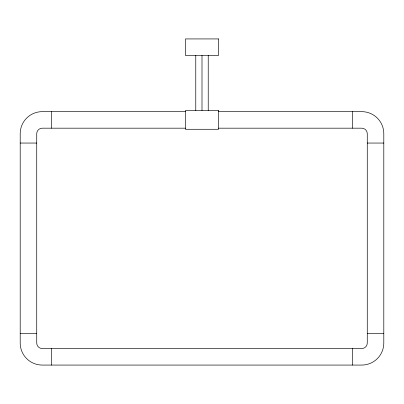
<?xml version="1.0" encoding="UTF-8"?>
<svg xmlns="http://www.w3.org/2000/svg" width="404" height="404" viewBox="0 0 404 404"><rect width="100%" height="100%" fill="white"/><g stroke="black" fill="none" stroke-linecap="round" stroke-linejoin="round"><path stroke-width="0.61" d="M185.471 111.65L42.238 111.65A22.038 22.038 0 0 0 20.2 133.689L20.2 343.031A22.038 22.038 0 0 0 42.238 365.07L361.762 365.07A22.038 22.038 0 0 0 383.8 343.031L383.8 133.689A22.038 22.038 0 0 0 361.762 111.65L218.529 111.65M185.471 128.179L42.238 128.179A5.51 5.51 0 0 0 36.729 133.689L36.729 343.031A5.51 5.51 0 0 0 42.238 348.541L361.762 348.541A5.51 5.51 0 0 0 367.271 343.031L367.271 133.689A5.51 5.51 0 0 0 361.762 128.179L218.529 128.179M20.2 143.051L36.729 143.051M367.271 143.051L383.8 143.051M20.2 333.669L36.729 333.669M367.271 333.669L383.8 333.669M352.399 111.65L352.399 128.179M352.399 348.541L352.399 365.07M208.232 55.459L208.232 110.55M202 55.459L202 110.55M195.768 55.459L195.768 110.55M51.601 111.65L51.601 128.179M51.601 348.541L51.601 365.07M218.529 38.93L185.471 38.93L185.471 55.459L218.529 55.459L218.529 38.93M218.529 110.55L185.471 110.55L185.471 129.28L218.529 129.28L218.529 110.55"/></g></svg>
